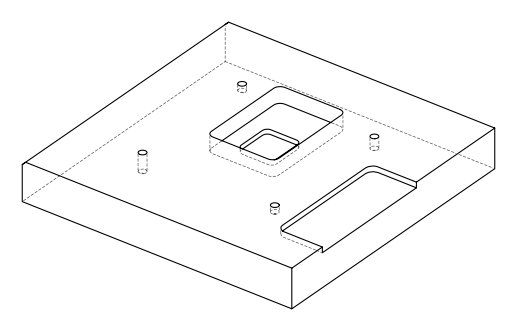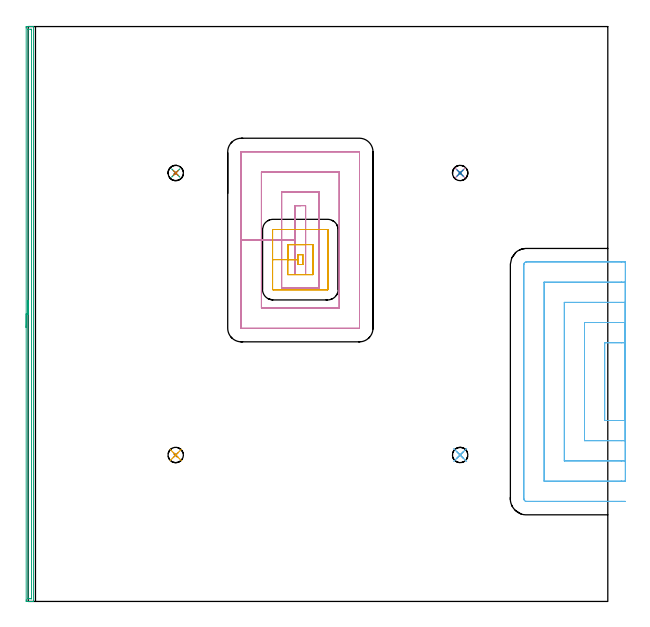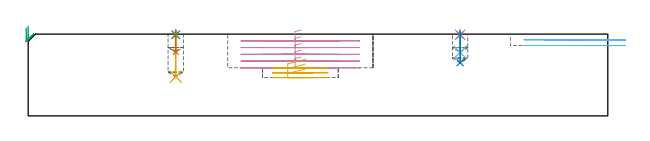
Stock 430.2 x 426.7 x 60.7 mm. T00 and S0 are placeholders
(PLAN: 12 operations, 5 tool changes, 29.5 min)
(1 SPOT_DRILL | STEP1POCKET | NXT0321_9005460120000 | 0.03 min | 298 mm3)
(2 SPOT_DRILL_1 | STEP1POCKET_1 | NXT0321_9005460120000 | 0.03 min | 295 mm3)
(3 SPOT_DRILL_2 | STEP1POCKET_2 | NXT0321_9005460120000 | 0.03 min | 0 mm3)
(4 SPOT_DRILL_3 | STEP1POCKET_3 | NXT0321_9005460120000 | 0.03 min | 4 mm3)
(5 DRILL_BLIND_HOLE_INTO_CENTER | STEP1POCKET | UGT0301_225 | 0.14 min | 3005 mm3)
(6 DRILL_BLIND_HOLE_INTO_CENTER_1 | STEP1POCKET_1 | UGT0301_225 | 0.06 min | 1111 mm3)
(7 DRILL_BLIND_HOLE_INTO_CENTER_2 | STEP1POCKET_2 | UGT0301_225 | 0.06 min | 1118 mm3)
(8 DRILL_BLIND_HOLE_INTO_CENTER_3 | STEP1POCKET_3 | UGT0301_225 | 0.09 min | 1919 mm3)
(9 AREA_MILL | FG_CHAMFER_SURFACE | UGT0205_001 | 7.02 min | 6222 mm3)
(10 MILL_RECTANGULAR_POCKET | POCKET_RECTANGULAR_STRAIGHT | UGT0201_136 | Follow Part, ap 5, ae 75% | 11.76 min | 405121 mm3)
(11 MILL_RECTANGULAR_POCKET_1 | POCKET_RECTANGULAR_STRAIGHT_1 | UGT0201_133 | Follow Part, ap 3.75, ae 75% | 2.18 min | 24122 mm3)
(12 MILL_SLOT | SLOT_PARTIAL_RECTANGULAR | UGT0201_136 | Follow Part, ap 5, ae 75% | 8.06 min | 120995 mm3)
(TOOL NXT0321_9005460120000 | NC Spot Drill, 142deg, 12mm, Carbide, Uncoated | D12 PA142 FL30 Z2)
(TOOL UGT0301_225 | Twist Drill 11.4 mm | D11.4 PA118 FL92 Z2)
(TOOL UGT0205_001 | Chamfer Mill 20 x 3 x 45 deg. | D20 FL50 Z2)
(TOOL UGT0201_136 | Carbide End Mill 20.0 | D20 FL30 Z4)
(TOOL UGT0201_133 | Carbide End Mill 15.0 | D15 FL30 Z4)
(OP 1 SPOT_DRILL)
G17 G21 G94 G90
T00 M6
G54
G17 G0 G90 X109.5 Y108.7 S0 M3
G43 Z70.7 H0
G94 G81 G98 Z60.209 F250. R63.7
G80
M5
M2
(OP 2 SPOT_DRILL_1)
G17 G21 G94 G90
T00 M6
G54
G17 G0 G90 X320.6 Y108.7 S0 M3
G43 Z70.7 H0
G94 G81 G98 Z60.209 F250. R63.7
G80
M5
M2
(OP 3 SPOT_DRILL_2)
G17 G21 G94 G90
T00 M6
G54
G17 G0 G90 X109.5 Y318. S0 M3
G43 Z70.7 H0
G94 G81 G98 Z60.209 F250. R63.7
G80
M5
M2
(OP 4 SPOT_DRILL_3)
G17 G21 G94 G90
T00 M6
G54
G17 G0 G90 X320.6 Y318. S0 M3
G43 Z70.7 H0
G94 G81 G98 Z60.209 F250. R63.7
G80
M5
M2
(OP 5 DRILL_BLIND_HOLE_INTO_CENTER)
G17 G21 G94 G90
T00 M6
G54
G17 G0 G90 X109.5 Y108.7 S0 M3
G43 Z70.7 H0
G94 G81 G98 Z29.1 F250. R62.7
G80
M5
M2
(OP 6 DRILL_BLIND_HOLE_INTO_CENTER_1)
G17 G21 G94 G90
T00 M6
G54
G17 G0 G90 X320.6 Y108.7 S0 M3
G43 Z70.7 H0
G94 G81 G98 Z47.2 F250. R62.7
G80
M5
M2
(OP 7 DRILL_BLIND_HOLE_INTO_CENTER_2)
G17 G21 G94 G90
T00 M6
G54
G17 G0 G90 X109.5 Y318. S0 M3
G43 Z70.7 H0
G94 G81 G98 Z47.4 F250. R62.7
G80
M5
M2
(OP 8 DRILL_BLIND_HOLE_INTO_CENTER_3)
G17 G21 G94 G90
T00 M6
G54
G17 G0 G90 X320.6 Y318. S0 M3
G43 Z70.7 H0
G94 G81 G98 Z39.5 F250. R62.7
G80
M5
M2
(OP 9 AREA_MILL)
G17 G21 G94 G90
T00 M6
G54
G17 G0 G90 X-1.5 Y203.35 S1061 M3
G43 Z70.7 H0
Z65.3
G94 G1 Y203.388 Z64.428 F250.
Y203.502 Z63.564
Y203.691 Z62.712
Y203.953 Z61.88
Y204.287 Z61.074
Y204.69 Z60.3
Y205.158 Z59.564
Y205.69 Z58.872
Y206.279 Z58.229
Y206.922 Z57.64
Y207.614 Z57.109
Y208.35 Z56.64
Y209.124 Z56.237
Y209.93 Z55.903
Y210.762 Z55.641
Y211.613 Z55.452
Y212.478 Z55.338
Y213.35 Z55.3
Y425.677
X-1.499 Y426.076 Z55.301
X-1.495 Y426.565 Z55.303
X-1.491 Y426.691 Z55.305
X-1.01 Y426.7 Z55.786
X0.758 Z57.552
X2.175 Z58.971
X2.526 Z59.321
X3.229 Z60.028
X3.511 Z60.311
X3.882 Y426.693 Z60.673
X3.897 Y426.691 Z60.688
X3.9 Y426.522 Z60.7
Y0.177
X3.897 Y0.009 Z60.688
X3.882 Y0.007 Z60.673
X3.511 Y0. Z60.311
X3.228 Z60.028
X2.526 Z59.321
X1.291 Z58.088
X0.758 Z57.552
X0.14 Z56.936
X-1.01 Y0.001 Z55.786
X-1.248 Y0.004 Z55.548
X-1.491 Y0.009 Z55.305
X-1.495 Y0.135 Z55.303
X-1.499 Y0.624 Z55.301
X-1.5 Y1.119 Z55.3
Y213.35
X-0.086 Z56.714
X-0.085 Y424.608 Z56.715
X-0.084 Y424.661 Z56.716
X-0.081 Y424.685 Z56.719
X-0.079 Y424.69 Z56.721
X-0.057 Y424.692 Z56.743
X0.351 Y424.699 Z57.151
X1.642 Z58.442
X2.121 Y424.698 Z58.921
X2.364 Y424.69 Z59.164
X2.479 Y424.685 Z59.279
X2.485 Y424.33 Z59.285
Y424.288
Y2.092
X2.483 Y2.039 Z59.283
X2.481 Y2.015 Z59.281
X2.479 Y2.01 Z59.279
X2.457 Y2.008 Z59.257
X2.049 Y2.001 Z58.849
X0.758 Y2. Z57.558
X0.279 Y2.002 Z57.079
X0.036 Y2.01 Z56.836
X-0.079 Y2.015 Z56.721
X-0.085 Y2.37 Z56.715
Y2.412
X-0.086 Y213.35 Z56.714
Y214.222 Z56.752
Y215.086 Z56.866
Y215.938 Z57.055
Y216.77 Z57.317
Y217.576 Z57.651
Y218.35 Z58.054
Y219.086 Z58.523
Y219.778 Z59.054
Y220.421 Z59.643
Y221.01 Z60.286
Y221.541 Z60.978
Y222.01 Z61.714
Y222.413 Z62.488
Y222.747 Z63.294
Y223.009 Z64.126
Y223.198 Z64.978
Y223.312 Z65.843
Y223.35 Z66.714
G0 Z70.7
M5
M2
(OP 10 MILL_RECTANGULAR_POCKET)
G17 G21 G94 G90
T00 M6
G54
G17 G0 G90 X202.406 Y293.8 S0 M3
G43 Z70.7 H0
Z63.7
G94 G1 X198.1 Z62.546 F250.
Y268.25 Z55.7
Y242.7 F500.
X205.9
Y293.8
X198.1
Y268.25
X188.1
Y232.7
X215.9
Y303.8
X188.1
Y268.25
X173.1
Y217.7
X230.9
Y318.8
X173.1
Y268.25
X158.1
Y202.8
X158.105 Y202.745
X158.145 Y202.705
X158.2 Y202.7
X245.8
X245.855 Y202.705
X245.895 Y202.745
X245.9 Y202.8
Y333.7
X245.895 Y333.755
X245.855 Y333.795
X245.8 Y333.8
X158.2
X158.145 Y333.795
X158.105 Y333.755
X158.1 Y333.7
Y268.25
Y267.25
G0 X202.406 Y293.8 Z58.7
G1 X198.1 Z57.546 F250.
Y268.25 Z50.7
Y242.7 F500.
X205.9
Y293.8
X198.1
Y268.25
X188.1
Y232.7
X215.9
Y303.8
X188.1
Y268.25
X173.1
Y217.7
X230.9
Y318.8
X173.1
Y268.25
X158.1
Y202.8
X158.105 Y202.745
X158.145 Y202.705
X158.2 Y202.7
X245.8
X245.855 Y202.705
X245.895 Y202.745
X245.9 Y202.8
Y333.7
X245.895 Y333.755
X245.855 Y333.795
X245.8 Y333.8
X158.2
X158.145 Y333.795
X158.105 Y333.755
X158.1 Y333.7
Y268.25
Y267.25
G0 X202.406 Y293.8 Z53.7
G1 X198.1 Z52.546 F250.
Y268.25 Z45.7
Y242.7 F500.
X205.9
Y293.8
X198.1
Y268.25
X188.1
Y232.7
X215.9
Y303.8
X188.1
Y268.25
X173.1
Y217.7
X230.9
Y318.8
X173.1
Y268.25
X158.1
Y202.8
X158.105 Y202.745
X158.145 Y202.705
X158.2 Y202.7
X245.8
X245.855 Y202.705
X245.895 Y202.745
X245.9 Y202.8
Y333.7
X245.895 Y333.755
X245.855 Y333.795
X245.8 Y333.8
X158.2
X158.145 Y333.795
X158.105 Y333.755
X158.1 Y333.7
Y268.25
Y267.25
G0 X202.406 Y293.8 Z48.7
G1 X198.1 Z47.546 F250.
Y268.25 Z40.7
Y242.7 F500.
X205.9
Y293.8
X198.1
Y268.25
X188.1
Y232.7
X215.9
Y303.8
X188.1
Y268.25
X173.1
Y217.7
X230.9
Y318.8
X173.1
Y268.25
X158.1
Y202.8
X158.105 Y202.745
X158.145 Y202.705
X158.2 Y202.7
X245.8
X245.855 Y202.705
X245.895 Y202.745
X245.9 Y202.8
Y333.7
X245.895 Y333.755
X245.855 Y333.795
X245.8 Y333.8
X158.2
X158.145 Y333.795
X158.105 Y333.755
X158.1 Y333.7
Y268.25
Y267.25
G0 X202.406 Y293.8 Z43.7
G1 X198.1 Z42.546 F250.
Y268.25 Z35.7
Y242.7 F500.
X205.9
Y293.8
X198.1
Y268.25
X188.1
Y232.7
X215.9
Y303.8
X188.1
Y268.25
X173.1
Y217.7
X230.9
Y318.8
X173.1
Y268.25
X158.1
Y202.8
X158.105 Y202.745
X158.145 Y202.705
X158.2 Y202.7
X245.8
X245.855 Y202.705
X245.895 Y202.745
X245.9 Y202.8
Y333.7
X245.895 Y333.755
X245.855 Y333.795
X245.8 Y333.8
X158.2
X158.145 Y333.795
X158.105 Y333.755
X158.1 Y333.7
Y268.25
Y267.25
G0 Z70.7
M5
M2
(OP 11 MILL_RECTANGULAR_POCKET_1)
G17 G21 G94 G90
T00 M6
G54
G17 G0 G90 X206.09 Y264.85 S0 M3
G43 Z70.7 H0
Z42.167
G94 G1 X192.65 Z38.565 F250.
Y253.7 Z35.578
X200.15
Y250.05 F500.
X203.85
Y257.35
X200.15
Y253.7
X192.65
Y242.55
X211.35
Y264.85
X192.65
Y253.7
X181.4
Y231.7
G3 X181.8 Y231.3 R0.4
G1 X222.2
G3 X222.6 Y231.7 R0.4
G1 Y275.7
G3 X222.2 Y276.1 R0.4
G1 X181.8
G3 X181.4 Y275.7 R0.4
G1 Y253.7
Y252.7
G0 X206.09 Y264.85 Z38.578
G1 X192.65 Z34.977 F250.
Y253.7 Z31.989
X200.15
Y250.05 F500.
X203.85
Y257.35
X200.15
Y253.7
X192.65
Y242.55
X211.35
Y264.85
X192.65
Y253.7
X181.4
Y231.7
G3 X181.8 Y231.3 R0.4
G1 X222.2
G3 X222.6 Y231.7 R0.4
G1 Y275.7
G3 X222.2 Y276.1 R0.4
G1 X181.8
G3 X181.4 Y275.7 R0.4
G1 Y253.7
Y252.7
G0 X206.09 Y264.85 Z34.989
G1 X192.65 Z31.388 F250.
Y253.7 Z28.4
X200.15
Y250.05 F500.
X203.85
Y257.35
X200.15
Y253.7
X192.65
Y242.55
X211.35
Y264.85
X192.65
Y253.7
X181.4
Y231.7
G3 X181.8 Y231.3 R0.4
G1 X222.2
G3 X222.6 Y231.7 R0.4
G1 Y275.7
G3 X222.2 Y276.1 R0.4
G1 X181.8
G3 X181.4 Y275.7 R0.4
G1 Y253.7
Y252.7
G0 Z70.7
M5
M2
(OP 12 MILL_SLOT)
G17 G21 G94 G90
T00 M6
G54
G17 G0 G90 X443.2 Y192. S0 M3
G43 Z70.7 H0
Z56.45
G94 G1 X440.2 F250.
X427.9 F500.
Y134.3
X440.2
X443.2 F250.
Y207.
X440.2
X412.9 F500.
Y119.3
X440.2
X443.2 F250.
Y222.
X440.2
X397.9 F500.
Y104.3
X440.2
X443.2 F250.
Y237.
X440.2
X382.9 F500.
Y89.3
X440.2
X443.2 F250.
Y252.
X440.2
X369.7 F500.
G3 X367.9 Y250.2 R1.8
G1 Y76.1
G3 X369.7 Y74.3 R1.8
G1 X440.2
X443.2 F250.
G0 Y192. Z52.2
G1 X440.2
X427.9 F500.
Y134.3
X440.2
X443.2 F250.
Y207.
X440.2
X412.9 F500.
Y119.3
X440.2
X443.2 F250.
Y222.
X440.2
X397.9 F500.
Y104.3
X440.2
X443.2 F250.
Y237.
X440.2
X382.9 F500.
Y89.3
X440.2
X443.2 F250.
Y252.
X440.2
X369.7 F500.
G3 X367.9 Y250.2 R1.8
G1 Y76.1
G3 X369.7 Y74.3 R1.8
G1 X440.2
X443.2 F250.
G0 Z70.7
M5
M2
